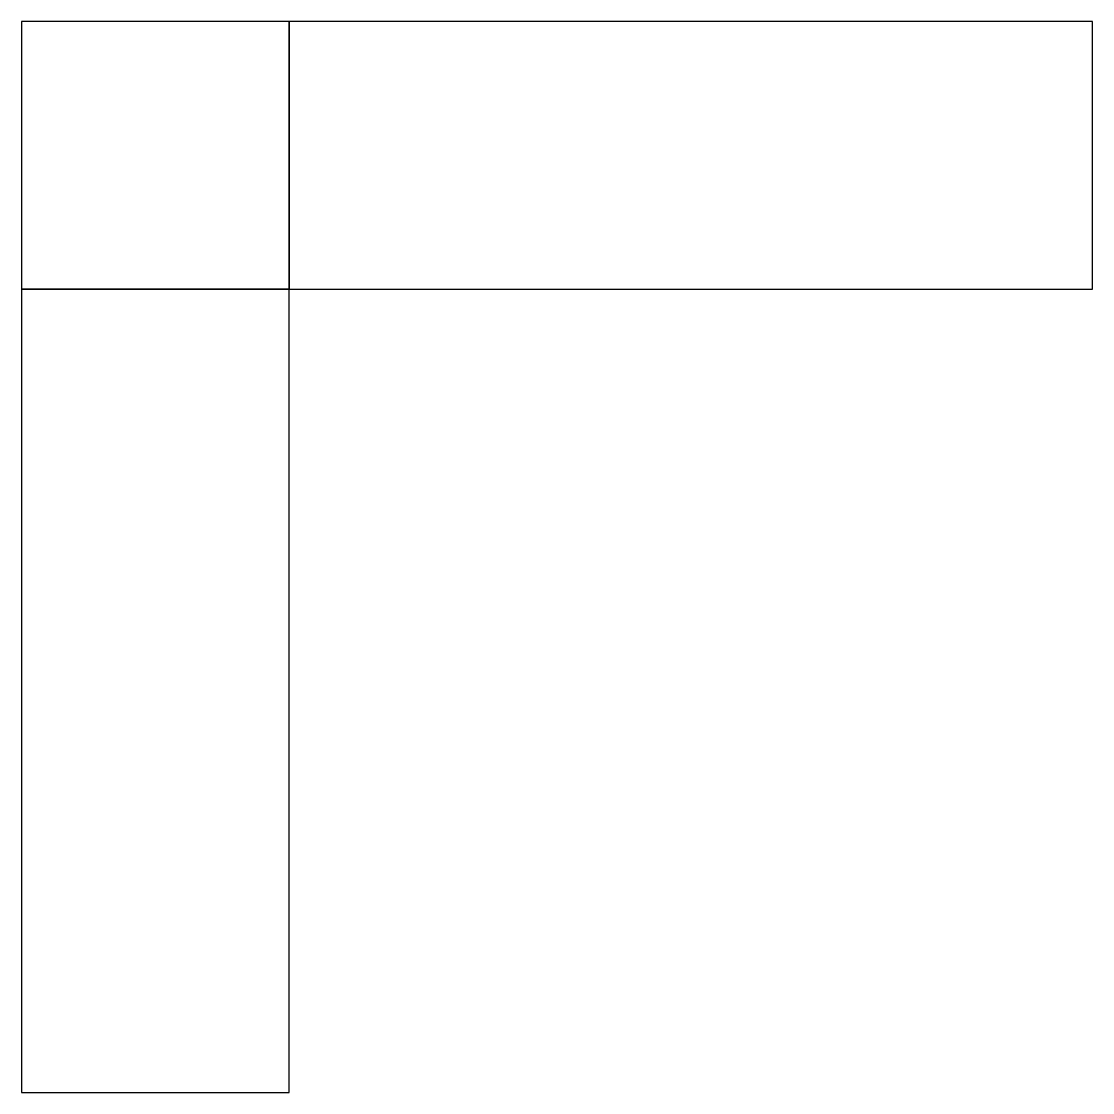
# Model space of a CAD drawing. Header units: metres. Extents: x 0.1 to 0.9, y -0.9 to -0.1.
import ezdxf

# ---------------------------------------------------------------- set-up
doc = ezdxf.new("R2010")
doc.units = ezdxf.units.M
doc.layers.get('0').update_dxf_attribs({"linetype": 'CONTINUOUS'})

msp = doc.modelspace()

# ---------------------------------------------------------------- linework, layer by layer
for points in [[(0.3, -0.1), (0.1, -0.1), (0.1, -0.3), (0.3, -0.3)], [(0.3, -0.1), (0.3, -0.3), (0.9, -0.3), (0.9, -0.1)], [(0.3, -0.3), (0.1, -0.3), (0.1, -0.9), (0.3, -0.9)]]:
    msp.add_lwpolyline(points, close=True)

doc.saveas('drawing.dxf')
